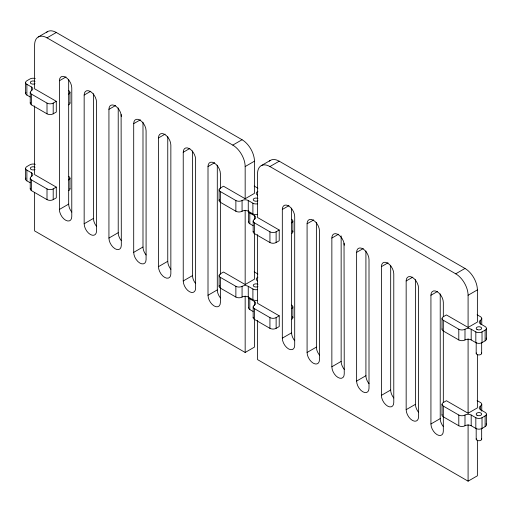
<?xml version="1.0" encoding="UTF-8"?>
<svg xmlns="http://www.w3.org/2000/svg" width="512" height="512" viewBox="0 0 512 512"><rect width="100%" height="100%" fill="white"/><g stroke="black" fill="none" stroke-linecap="round" stroke-linejoin="round"><path stroke-width="0.77" d="M38.253 36.986L47.539 31.622M30.394 102.445A4.378 2.528 0 0 0 31.526 104.883L47.008 113.824A4.378 2.528 0 0 0 53.203 113.824L56.294 112.038L56.294 101.312L34.624 88.8L34.624 45.005A17.517 10.112 60 0 1 47.008 37.85L56.294 32.486L242.067 139.744A17.517 10.112 60 0 1 254.451 161.197L254.451 193.37L245.165 198.733L223.488 186.221L220.397 188.006A4.378 2.528 0 0 0 220.397 191.584L220.397 274.432M59.392 80.755A8.755 5.056 60 0 1 65.587 77.178A8.755 5.056 60 0 1 71.776 87.904L71.776 216.608A8.755 5.056 60 0 1 65.587 220.186A8.755 5.056 60 0 1 59.392 209.459L59.392 80.755L66.029 76.922M35.264 78.566A4.378 2.528 0 0 0 29.978 78.963L26.88 80.755A4.378 2.528 0 0 0 26.88 84.326L31.526 87.008A4.378 2.528 0 0 1 31.526 90.586A4.378 2.528 0 0 0 31.526 94.163L47.008 103.098A4.378 2.528 0 0 0 53.203 103.098L56.294 101.312M84.16 95.053A8.755 5.056 60 0 1 90.355 91.482A8.755 5.056 60 0 1 96.544 102.202L96.544 230.912A8.755 5.056 60 0 1 90.355 234.483A8.755 5.056 60 0 1 84.16 223.763L84.16 95.053L90.797 91.226M108.934 109.357A8.755 5.056 60 0 1 114.317 105.376A8.755 5.056 60 0 1 121.107 114.534L121.318 245.21A8.755 5.056 60 0 1 115.123 248.787A8.755 5.056 60 0 1 108.934 238.061L108.934 109.357L115.565 105.523M133.702 123.654A8.755 5.056 60 0 1 139.891 120.077A8.755 5.056 60 0 1 146.086 130.803L146.086 259.514A8.755 5.056 60 0 1 139.891 263.085A8.755 5.056 60 0 1 133.702 252.365L133.702 123.654L140.333 119.827M35.264 164.371A4.378 2.528 0 0 0 29.978 164.768L26.88 166.56A4.378 2.528 0 0 0 26.88 170.131L31.526 172.813A4.378 2.528 0 0 1 31.526 176.39A4.378 2.528 0 0 0 31.526 179.968L47.008 188.902A4.378 2.528 0 0 0 53.203 188.902L56.294 187.117L56.294 197.843L53.203 199.629A4.378 2.528 0 0 1 47.008 199.629L31.526 190.688A4.378 2.528 0 0 1 30.394 188.25M158.47 137.958A8.755 5.056 60 0 1 164.666 134.381A8.755 5.056 60 0 1 170.854 145.107L170.854 273.811A8.755 5.056 60 0 1 164.666 277.389A8.755 5.056 60 0 1 158.47 266.662L158.47 137.958L165.107 134.125M59.392 209.459L68.678 204.096L68.678 79.386M183.238 152.256A8.755 5.056 60 0 1 189.434 148.678A8.755 5.056 60 0 1 195.622 159.405L195.622 288.115A8.755 5.056 60 0 1 189.434 291.686A8.755 5.056 60 0 1 183.238 280.96L183.238 152.256L189.875 148.429M84.16 223.763L93.453 218.4L93.453 93.69M47.008 37.85L232.781 145.107L242.067 139.744M248.563 210.918A4.378 2.528 0 0 0 249.805 213.037L254.451 215.712A4.378 2.528 0 0 1 254.451 219.29A4.378 2.528 0 0 0 254.451 222.867L254.451 279.174L245.165 284.538L223.488 272.026L220.397 273.811A4.378 2.528 0 0 0 220.397 277.389L220.397 302.413A8.755 5.056 60 0 1 214.202 305.99A8.755 5.056 60 0 1 208.006 295.264L208.006 166.554L214.643 162.726M108.934 238.061L118.221 232.698L118.221 107.987M245.165 198.733L245.165 166.554L254.451 161.197M261.178 165.69L270.464 160.326M253.21 231.475A4.378 2.528 0 0 0 254.451 233.594L269.933 242.528A4.378 2.528 0 0 0 276.128 242.528L279.219 240.742L279.219 230.016L257.549 217.504L257.549 173.709A17.517 10.112 60 0 1 269.933 166.554L279.219 161.19L464.992 268.448A17.517 10.112 60 0 1 477.376 289.901L477.376 322.074L468.09 327.437L446.413 314.925L443.322 316.71A4.378 2.528 0 0 0 443.322 320.288L443.322 402.336M133.702 252.365L142.989 247.002L142.989 122.291M158.47 266.662L167.757 261.299L167.757 136.589M282.317 209.459A8.755 5.056 60 0 1 288.512 205.882A8.755 5.056 60 0 1 294.701 216.608L294.701 345.312A8.755 5.056 60 0 1 288.512 348.89A8.755 5.056 60 0 1 282.317 338.163L282.317 209.459L288.954 205.626M183.238 280.96L192.531 275.597L192.531 150.893M254.451 222.867L269.933 231.802A4.378 2.528 0 0 0 276.128 231.802L279.219 230.016M307.085 223.757A8.755 5.056 60 0 1 313.28 220.186A8.755 5.056 60 0 1 319.469 230.912L319.469 359.616A8.755 5.056 60 0 1 313.28 363.194A8.755 5.056 60 0 1 307.085 352.467L307.085 223.757L313.722 219.93M208.006 295.264L217.299 289.901L217.299 165.19M331.859 238.061A8.755 5.056 60 0 1 337.242 234.08A8.755 5.056 60 0 1 344.032 243.238L344.243 373.914A8.755 5.056 60 0 1 338.048 377.491A8.755 5.056 60 0 1 331.859 366.765L331.859 238.061L338.49 234.227M356.627 252.358A8.755 5.056 60 0 1 362.816 248.787A8.755 5.056 60 0 1 369.011 259.507L369.011 388.218A8.755 5.056 60 0 1 362.816 391.789A8.755 5.056 60 0 1 356.627 381.069L356.627 252.358L363.258 248.531M248.563 296.723A4.378 2.528 0 0 0 249.805 298.835L254.451 301.517A4.378 2.528 0 0 1 254.451 305.094A4.378 2.528 0 0 0 254.451 308.672L269.933 317.606A4.378 2.528 0 0 0 276.128 317.606L279.219 315.821L279.219 326.547L276.128 328.333A4.378 2.528 0 0 1 269.933 328.333L254.451 319.392A4.378 2.528 0 0 1 253.21 317.28M381.395 266.662A8.755 5.056 60 0 1 387.59 263.085A8.755 5.056 60 0 1 393.779 273.811L393.779 402.515A8.755 5.056 60 0 1 387.59 406.093A8.755 5.056 60 0 1 381.395 395.366L381.395 266.662L388.032 262.829M34.624 192.525L34.624 230.912L245.165 352.467L254.451 347.104L254.451 308.672M282.317 338.163L291.603 332.8L291.603 208.09M406.163 280.96A8.755 5.056 60 0 1 412.358 277.382A8.755 5.056 60 0 1 418.547 288.109L418.547 416.819A8.755 5.056 60 0 1 412.358 420.39A8.755 5.056 60 0 1 406.163 409.67L406.163 280.96L412.8 277.133M307.085 352.467L316.378 347.104L316.378 222.394M269.933 166.554L455.706 273.811L464.992 268.448M477.376 354.368L477.376 407.878L468.09 413.242L446.413 400.73L443.322 402.515A4.378 2.528 0 0 0 443.322 406.093L443.322 431.117A8.755 5.056 60 0 1 437.126 434.694A8.755 5.056 60 0 1 430.931 423.968L430.931 295.264L437.568 291.43M331.859 366.765L341.146 361.402L341.146 235.891M468.09 327.437L468.09 295.264L477.376 289.901M356.627 381.069L365.914 375.706L365.914 250.995M443.322 320.288L458.797 329.222A4.378 2.528 0 0 0 464.992 329.222A4.378 2.528 0 0 1 471.187 329.222L475.827 331.904A4.378 2.528 0 0 0 482.022 331.904L485.12 330.118A4.378 2.528 0 0 0 485.12 326.541L480.474 323.866A4.378 2.528 0 0 1 480.474 320.288A4.378 2.528 0 0 0 480.474 316.71L477.107 314.771M381.395 395.366L390.682 390.003L390.682 265.293M442.074 328.896A4.378 2.528 0 0 0 443.322 331.014L458.797 339.949A4.378 2.528 0 0 0 464.992 339.949A4.378 2.528 0 0 1 471.187 339.949L475.827 342.63A4.378 2.528 0 0 0 482.022 342.63L485.12 340.845A4.378 2.528 0 0 0 486.067 338.086M406.163 409.67L415.456 404.307L415.456 279.597M430.931 423.968L440.224 418.605L440.224 293.894M443.322 406.093L458.797 415.027A4.378 2.528 0 0 0 464.992 415.027A4.378 2.528 0 0 1 471.187 415.027L475.827 417.709A4.378 2.528 0 0 0 482.022 417.709L485.12 415.923A4.378 2.528 0 0 0 485.12 412.346L480.474 409.664A4.378 2.528 0 0 1 480.474 406.093A4.378 2.528 0 0 0 480.474 402.515L477.107 400.576M442.074 414.701A4.378 2.528 0 0 0 443.322 416.819L458.797 425.754A4.378 2.528 0 0 0 464.992 425.754A4.378 2.528 0 0 1 471.187 425.754L475.827 428.435A4.378 2.528 0 0 0 482.022 428.435L485.12 426.65A4.378 2.528 0 0 0 486.067 423.891M257.549 320.429L257.549 359.616L468.09 481.171L477.376 475.808L477.376 440.058M254.182 186.067L257.549 188.006A4.378 2.528 0 0 1 257.926 188.256M220.397 191.584L235.872 200.518A4.378 2.528 0 0 0 242.067 200.518A4.378 2.528 0 0 1 248.262 200.518L252.902 203.2A4.378 2.528 0 0 0 257.677 203.75M219.443 199.552A4.378 2.528 0 0 0 220.397 202.31L235.872 211.245A4.378 2.528 0 0 0 242.067 211.245A4.378 2.528 0 0 1 248.262 211.245L252.902 213.926A4.378 2.528 0 0 0 257.677 214.477M25.933 92.301A4.378 2.528 0 0 0 26.88 95.053L30.202 96.973M248.563 221.645A4.378 2.528 0 0 0 249.805 223.757L253.126 225.677M254.182 271.872L257.549 273.811A4.378 2.528 0 0 1 257.926 274.061M220.397 277.389L235.872 286.323A4.378 2.528 0 0 0 242.067 286.323A4.378 2.528 0 0 1 248.262 286.323L252.902 289.005A4.378 2.528 0 0 0 257.677 289.555M219.443 285.357A4.378 2.528 0 0 0 220.397 288.115L235.872 297.05A4.378 2.528 0 0 0 242.067 297.05A4.378 2.528 0 0 1 248.262 297.05L252.902 299.731A4.378 2.528 0 0 0 257.677 300.282M56.294 187.117L34.624 174.605L34.624 105.914M279.219 315.821L257.549 303.309L257.549 234.618M25.933 178.106A4.378 2.528 0 0 0 26.88 180.858L30.202 182.771M248.563 307.443A4.378 2.528 0 0 0 249.805 309.562L253.126 311.482M344.032 243.238L344.243 245.21M121.107 114.534L121.318 116.506M486.4 328.333L486.4 339.059M486.4 414.138L486.4 424.864M485.12 330.118L485.12 340.845M485.12 415.923L485.12 426.65M482.022 331.904L482.022 342.63M482.022 417.709L482.022 428.435M481.754 318.502L481.754 324.627M481.754 404.307L481.754 411.2M481.664 342.406L481.664 353.357M481.664 428.211L481.664 439.162M480.474 320.288L480.474 324.115M480.474 406.093L480.474 409.92M476.186 342.406L476.186 353.357M476.186 428.211L476.186 439.162M475.827 331.904L475.827 342.63M475.827 417.709L475.827 428.435M471.187 329.222L471.187 339.949M471.187 415.027L471.187 425.754M468.09 338.963L468.09 413.242M468.09 424.762L468.09 481.171M464.992 329.222L464.992 339.949M464.992 415.027L464.992 425.754M458.797 329.222L458.797 339.949M458.797 415.027L458.797 425.754M443.322 316.8L443.322 302.413A8.755 5.056 60 0 0 437.126 291.686A8.755 5.056 60 0 0 430.931 295.264M442.035 318.502L442.035 329.222M442.035 404.307L442.035 415.027M292.89 221.075L292.89 231.802M292.89 306.88L292.89 317.606M276.128 231.802L276.128 242.528M276.128 317.606L276.128 328.333M269.933 231.802L269.933 242.528M269.933 317.606L269.933 328.333M254.451 215.712L254.451 219.546M254.451 301.517L254.451 305.35M253.171 221.075L253.171 231.802M253.171 306.88L253.171 317.606M252.902 203.2L252.902 213.926M252.902 289.005L252.902 299.731M249.805 213.037L249.805 223.757M249.805 298.835L249.805 309.562M248.525 211.245L248.525 221.971M248.525 297.05L248.525 307.776M248.262 200.518L248.262 211.245M248.262 286.323L248.262 297.05M245.165 210.259L245.165 284.538M245.165 296.058L245.165 352.467M242.067 200.518L242.067 211.245M242.067 286.323L242.067 297.05M235.872 200.518L235.872 211.245M235.872 286.323L235.872 297.05M220.397 188.896L220.397 173.709A8.755 5.056 60 0 0 214.202 162.982A8.755 5.056 60 0 0 208.006 166.554M219.11 189.792L219.11 200.518M219.11 275.597L219.11 286.323M69.965 92.371L69.965 103.098M69.965 178.176L69.965 188.902M53.203 103.098L53.203 113.824M53.203 188.902L53.203 199.629M47.008 103.098L47.008 113.824M47.008 188.902L47.008 199.629M31.526 87.008L31.526 90.842M31.526 94.163L31.526 104.883M31.526 172.813L31.526 176.646M31.526 179.968L31.526 190.688M30.246 92.371L30.246 103.098M30.246 178.176L30.246 188.902M26.88 84.326L26.88 95.053M26.88 170.131L26.88 180.858M25.6 82.541L25.6 93.267M25.6 168.346L25.6 179.072M481.568 438.752A2.739 1.581 0 0 1 478.925 440.742A2.739 1.581 0 0 1 476.282 438.752M481.568 352.947A2.739 1.581 0 0 1 478.925 354.938A2.739 1.581 0 0 1 476.282 352.947M291.603 219.29A4.378 2.528 0 0 1 291.603 222.867M292.557 230.835A4.378 2.528 0 0 1 291.603 233.594M291.603 305.094A4.378 2.528 0 0 1 291.603 308.672M292.557 316.64A4.378 2.528 0 0 1 291.603 319.392M455.706 273.811A17.517 10.112 60 0 1 468.09 295.264M269.395 161.114A17.517 10.112 60 0 1 279.219 161.19M443.322 426.586A8.755 5.056 60 0 1 440.224 418.605M418.547 412.282A8.755 5.056 60 0 1 415.456 404.307M393.779 397.984A8.755 5.056 60 0 1 390.682 390.003M369.011 383.686A8.755 5.056 60 0 1 365.914 375.706M344.243 369.382A8.755 5.056 60 0 1 341.146 361.402M319.469 355.085A8.755 5.056 60 0 1 316.378 347.104M294.701 340.781A8.755 5.056 60 0 1 291.603 332.8M257.933 286.547A2.739 1.581 0 0 1 254.067 286.547A2.739 1.581 0 0 1 254.067 284.314A2.739 1.581 0 0 1 257.933 284.314M257.933 200.742A2.739 1.581 0 0 1 254.067 200.742A2.739 1.581 0 0 1 254.067 198.509A2.739 1.581 0 0 1 257.933 198.509M35.008 83.661A2.739 1.581 0 0 1 31.142 83.661A2.739 1.581 0 0 1 31.142 81.427A2.739 1.581 0 0 1 35.008 81.427M68.678 90.586A4.378 2.528 0 0 1 68.678 94.163M69.926 102.771A4.378 2.528 0 0 1 68.678 104.883M35.008 169.466A2.739 1.581 0 0 1 31.142 169.466A2.739 1.581 0 0 1 31.142 167.226A2.739 1.581 0 0 1 35.008 167.226M68.678 176.39A4.378 2.528 0 0 1 68.678 179.968M69.926 188.576A4.378 2.528 0 0 1 68.678 190.688M257.926 277.139A4.378 2.528 0 0 1 257.549 277.389A4.378 2.528 0 0 0 257.549 280.96M257.926 191.334A4.378 2.528 0 0 1 257.549 191.584A4.378 2.528 0 0 0 257.549 195.155M232.781 145.107A17.517 10.112 60 0 1 245.165 166.554M46.47 32.41A17.517 10.112 60 0 1 56.294 32.486M220.397 297.882A8.755 5.056 60 0 1 217.299 289.901M195.622 283.578A8.755 5.056 60 0 1 192.531 275.597M170.854 269.28A8.755 5.056 60 0 1 167.757 261.299M146.086 254.976A8.755 5.056 60 0 1 142.989 247.002M121.318 240.678A8.755 5.056 60 0 1 118.221 232.698M96.544 226.381A8.755 5.056 60 0 1 93.453 218.4M71.776 212.077A8.755 5.056 60 0 1 68.678 204.096M476.992 415.251A2.739 1.581 0 0 0 481.568 414.547A2.739 1.581 0 0 0 478.214 412.608A2.739 1.581 0 0 0 476.992 415.251M476.992 329.446A2.739 1.581 0 0 0 481.568 328.742A2.739 1.581 0 0 0 478.214 326.803A2.739 1.581 0 0 0 476.992 329.446"/></g></svg>
